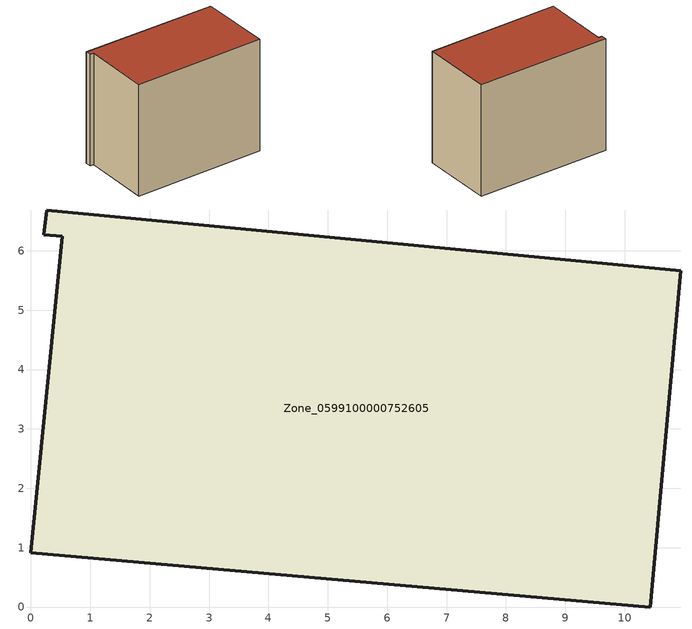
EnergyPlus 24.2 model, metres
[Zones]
Zone_0599100000752605
 floor ground (C_G): 0.26,6.69 10.94,5.67 10.43,0 0,0.91 0.53,6.24 0.22,6.27 z0
 wall outside (C_F): 10.94,5.67 0.26,6.69 0.22,6.27 0.53,6.24 0,0.91 10.43,0 10.94,5.67 z0:8.99
 roof outside (C_R): 10.43,0 10.94,5.67 0.26,6.69 0.22,6.27 0.53,6.24 0,0.91 z8.99
[BUILDING]
Pand.0599100000752605: North Axis=0; Terrain=City; Loads Convergence Tolerance Value=0.04; Temperature Convergence Tolerance Value=0.4; Solar Distribution=FullExterior; Maximum Number of Warmup Days=25; Minimum Number of Warmup Days=1
[Site:Location]
Rotterdam.The.Hague.AP_ZH_NLD Design_Conditions: Latitude=51.96; Longitude=4.45; Time Zone=1; Elevation=-4.5
[SITE:GROUNDTEMPERATURE:BUILDINGSURFACE]
18, 18, 18, 18, 18, 18, 18, 18, 18, 18, 18, 18
[MATERIAL] Thermal Absorptance=0.9; Solar Absorptance=0.7; Visible Absorptance=0.7
Name | Roughness | Thickness | Conductivity | Density | Specific Heat
G.TC.2006-2014 | MediumSmooth | 0.15 | 0.06 | 540 | 1210
F.TC.2006-2014 | Rough | 0.3 | 0.12 | 1920 | 840
R.TC.2006-2014 | MediumRough | 0.2 | 0.08 | 1500 | 1000
[CONSTRUCTION]
C_G: G.TC.2006-2014
C_F: F.TC.2006-2014
C_R: R.TC.2006-2014
[ZONE]
Zone_0599100000752605: Type=1; Multiplier=1; Ceiling Height=Autocalculate; Volume=Autocalculate; Floor Area=autocalculate; Part of Total Floor Area=Yes
[ZONEINFILTRATION:DESIGNFLOWRATE]
Infil_Zone_0599100000752605: Zone or ZoneList or Space or SpaceList=Zone_0599100000752605; Schedule=AlwaysOn; Design Flow Rate Calculation Method=Flow/Area; Flow Rate per Floor Area=0.0015; Constant Term Coefficient=1; Temperature Term Coefficient=0; Velocity Term Coefficient=0; Velocity Squared Term Coefficient=0
[HVACTEMPLATE:ZONE:IDEALLOADSAIRSYSTEM]
Zone_0599100000752605: Maximum Heating Supply Air Temperature=50; Minimum Cooling Supply Air Temperature=13; Maximum Heating Supply Air Humidity Ratio=0.0156; Minimum Cooling Supply Air Humidity Ratio=0.0077; Heating Limit=NoLimit; Cooling Limit=NoLimit; Dehumidification Control Type=ConstantSensibleHeatRatio; Cooling Sensible Heat Ratio=0.7; Dehumidification Setpoint=60; Humidification Control Type=None; Humidification Setpoint=30; Outdoor Air Method=None; Outdoor Air Flow Rate per Person=0.00944; Outdoor Air Flow Rate per Zone Floor Area=0; Outdoor Air Flow Rate per Zone=0; Demand Controlled Ventilation Type=None; Outdoor Air Economizer Type=NoEconomizer; Heat Recovery Type=None; Sensible Heat Recovery Effectiveness=0.7; Latent Heat Recovery Effectiveness=0.65
[ZONECONTROL:THERMOSTAT]
ThermostatControl_Zone_0599100000752605: Zone or ZoneList=Zone_0599100000752605; Control Type Schedule=DualSetpointControlType; Control 1=Thermostat_Zone_0599100000752605; Temperature Difference Between Cutout And Setpoint=0
[THERMOSTATSETPOINT:DUALSETPOINT]
Thermostat_Zone_0599100000752605: Heating Setpoint Temperature Schedule=HeatingSetpoint_Zone_0599100000752605; Cooling Setpoint Temperature Schedule=CoolingSetpoint_Zone_0599100000752605
[SCHEDULE:COMPACT]
HeatingSetpoint_Zone_0599100000752605: Through: 12/31, For: AllDays, Until: 24:00, 21
CoolingSetpoint_Zone_0599100000752605: Through: 12/31, For: AllDays, Until: 24:00, 24
DualSetpointControlType: Through: 12/31, For: AllDays, Until: 24:00, 4
AlwaysOn: Through: 12/31, For: AllDays, Until: 24:00, 1
